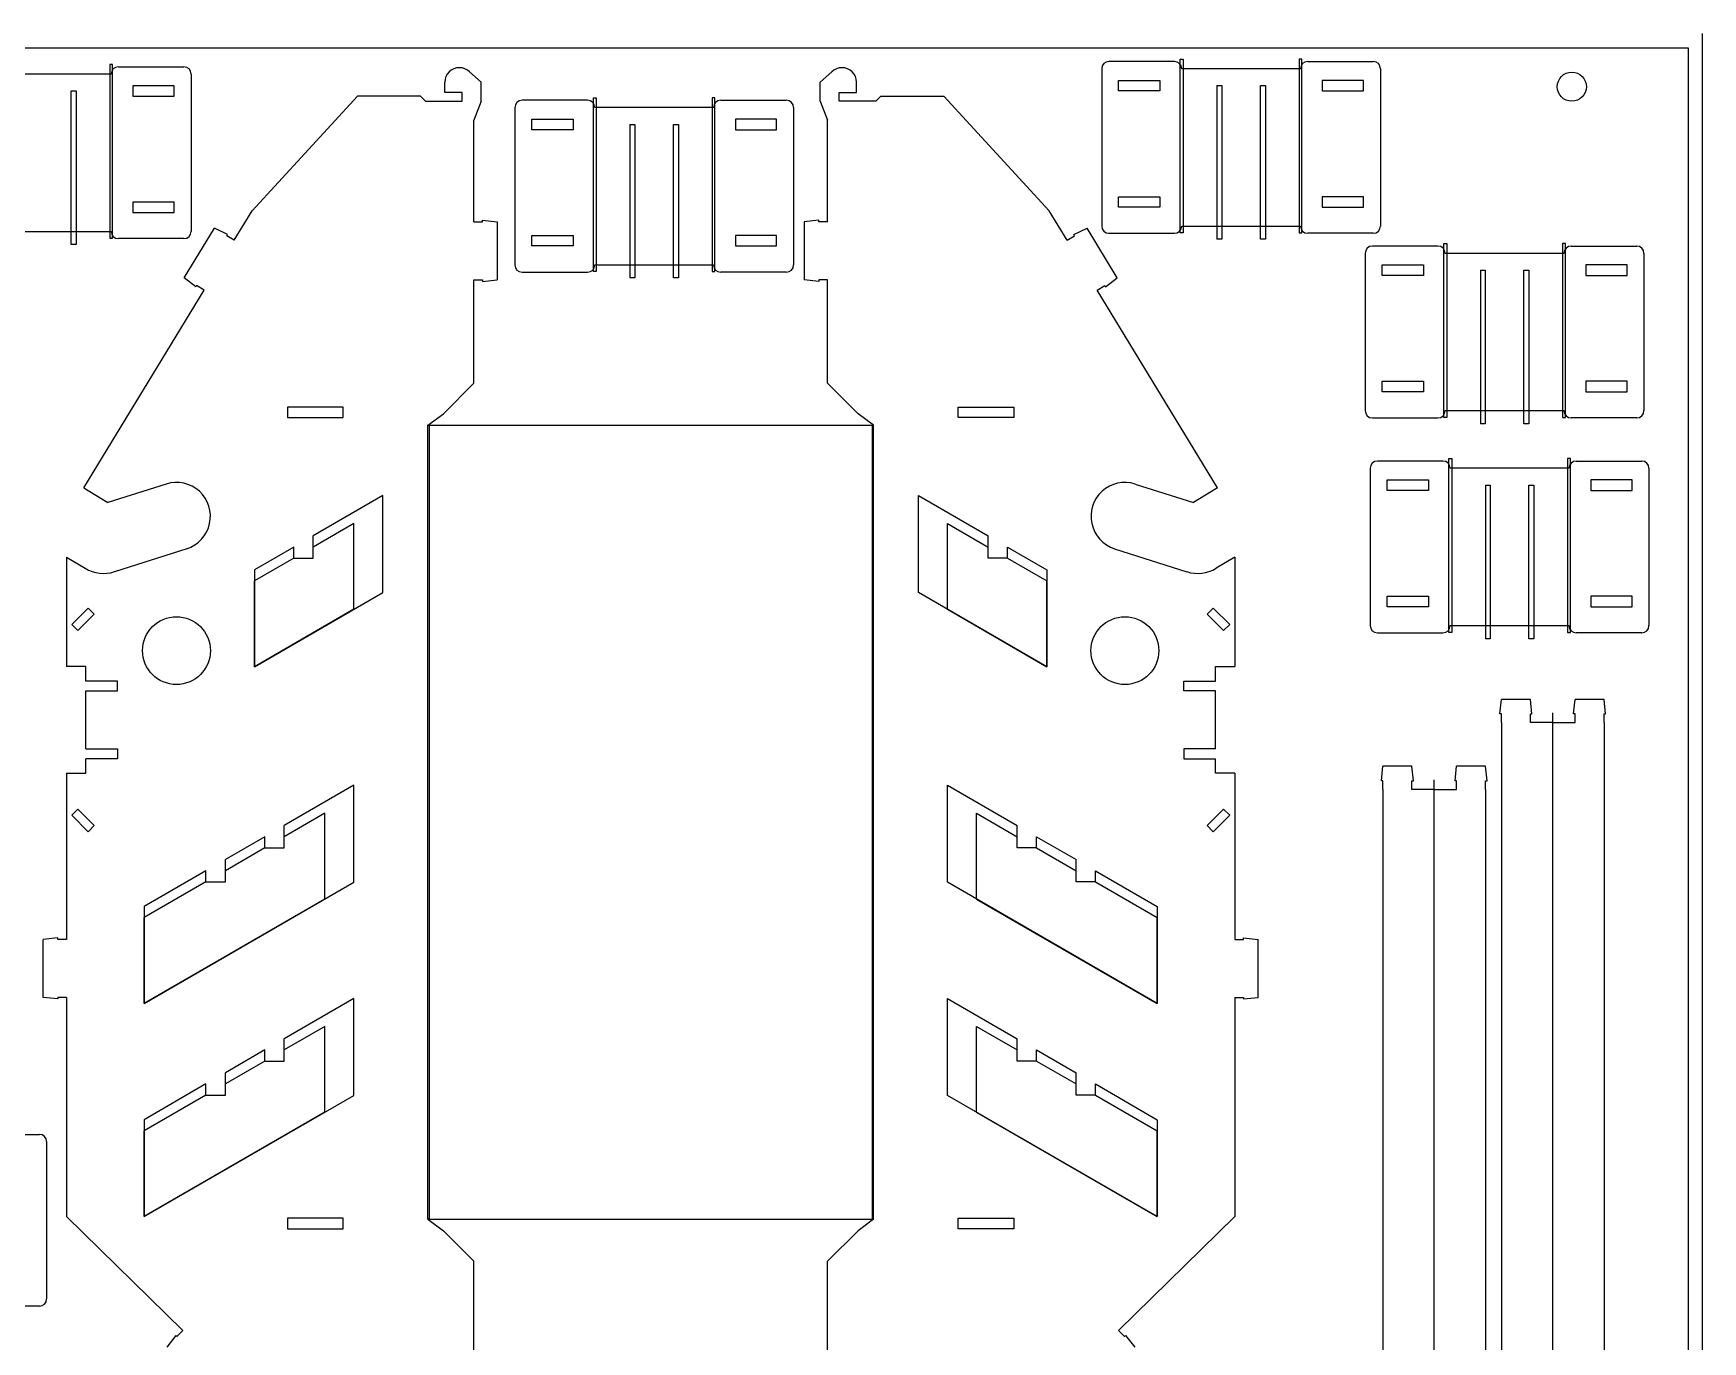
# Model space of a CAD drawing. Header units: inches. Extents: x 1422.9 to 1482.5, y 123.1 to 197.2.
# Drawn here: x 1457.83 to 1464.61, y 152.85 to 158.16 of the extents above; entities that cross this region are included whole.
import ezdxf

# ---------------------------------------------------------------- set-up
doc = ezdxf.new("R2010")
doc.units = ezdxf.units.IN
doc.header["$LTSCALE"] = 0.2
doc.header["$MEASUREMENT"] = 0
for name, color, linetype in [('EXTENTS', 5, 'Continuous'), ('FLEXURES', 1, 'Continuous'), ('OUTLINES', 250, 'Continuous')]:
    doc.layers.add(name, color=color, linetype=linetype)

msp = doc.modelspace()

# ---------------------------------------------------------------- linework, layer by layer
at = {"layer": 'EXTENTS'}
msp.add_line((1464.6125, 147.3251), (1464.6125, 158.1648), dxfattribs=at)
at = {"layer": 'EXTENTS', "color": 3}
for p, q in [((1450.9159, 158.1057), (1464.5534, 158.1057)), ((1464.5534, 158.1057), (1464.5534, 147.3841)), ((1462.6393, 157.9527), (1462.6393, 157.3292)), ((1462.6393, 157.9527), (1462.6589, 157.9527)), ((1462.6589, 157.9527), (1462.6589, 157.3292)), ((1462.8164, 157.9527), (1462.8361, 157.9527)), ((1462.8164, 157.3292), (1462.8164, 157.9527)), ((1462.8361, 157.9527), (1462.8361, 157.3292)), ((1457.9849, 157.9309), (1458.0045, 157.9309)), ((1457.9849, 157.3073), (1457.9849, 157.9309)), ((1458.0045, 157.9309), (1458.0045, 157.3073)), ((1460.2549, 157.7949), (1460.2549, 157.1713)), ((1460.2549, 157.7949), (1460.2745, 157.7949)), ((1460.2745, 157.7949), (1460.2745, 157.1713)), ((1460.432, 157.7949), (1460.4517, 157.7949)), ((1460.432, 157.1713), (1460.432, 157.7949)), ((1460.4517, 157.7949), (1460.4517, 157.1713)), ((1462.6589, 157.3292), (1462.6393, 157.3292)), ((1462.8361, 157.3292), (1462.8164, 157.3292)), ((1458.0045, 157.3073), (1457.9849, 157.3073)), ((1463.7095, 157.2028), (1463.7095, 156.5792)), ((1463.7095, 157.2028), (1463.7292, 157.2028)), ((1463.7292, 157.2028), (1463.7292, 156.5792)), ((1463.8867, 157.2028), (1463.9064, 157.2028)), ((1463.8867, 156.5792), (1463.8867, 157.2028)), ((1463.9064, 157.2028), (1463.9064, 156.5792)), ((1460.2745, 157.1713), (1460.2549, 157.1713)), ((1460.4517, 157.1713), (1460.432, 157.1713)), ((1463.7292, 156.5792), (1463.7095, 156.5792)), ((1463.9064, 156.5792), (1463.8867, 156.5792)), ((1463.7299, 156.3295), (1463.7299, 155.706)), ((1463.7299, 156.3295), (1463.7496, 156.3295)), ((1463.7496, 156.3295), (1463.7496, 155.706)), ((1463.907, 156.3295), (1463.9267, 156.3295)), ((1463.907, 155.706), (1463.907, 156.3295)), ((1463.9267, 156.3295), (1463.9267, 155.706)), ((1459.2513, 156.2874), (1458.968, 156.1238)), ((1459.2513, 155.8937), (1459.2513, 156.2874)), ((1461.4268, 155.8937), (1461.4268, 156.2874)), ((1461.4268, 156.2874), (1461.7102, 156.1238)), ((1458.968, 156.0329), (1458.968, 156.1238)), ((1461.7102, 156.0329), (1461.7102, 156.1238)), ((1458.8893, 156.0784), (1458.7294, 155.986)), ((1458.8893, 156.0329), (1458.8893, 156.0784)), ((1461.7889, 156.0784), (1461.9488, 155.986)), ((1461.7889, 156.0329), (1461.7889, 156.0784)), ((1458.7294, 155.986), (1458.7294, 155.5923)), ((1458.8893, 156.0329), (1458.968, 156.0329)), ((1461.7889, 156.0329), (1461.7102, 156.0329)), ((1461.9488, 155.986), (1461.9488, 155.5923)), ((1458.7294, 155.5923), (1459.2513, 155.8937)), ((1461.9488, 155.5923), (1461.4268, 155.8937)), ((1463.7496, 155.706), (1463.7299, 155.706)), ((1463.9267, 155.706), (1463.907, 155.706)), ((1459.1332, 155.1104), (1458.8499, 154.9468)), ((1459.1332, 154.7167), (1459.1332, 155.1104)), ((1461.545, 154.7167), (1461.545, 155.1104)), ((1461.545, 155.1104), (1461.8283, 154.9468)), ((1458.7712, 154.9013), (1458.6113, 154.809)), ((1458.7712, 154.8559), (1458.7712, 154.9013)), ((1458.8499, 154.8559), (1458.8499, 154.9468)), ((1461.8283, 154.8559), (1461.8283, 154.9468)), ((1461.907, 154.9013), (1462.0669, 154.809)), ((1461.907, 154.8559), (1461.907, 154.9013)), ((1458.7712, 154.8559), (1458.8499, 154.8559)), ((1461.907, 154.8559), (1461.8283, 154.8559)), ((1458.5325, 154.7635), (1458.2808, 154.6182)), ((1458.5325, 154.7181), (1458.5325, 154.7635)), ((1458.6113, 154.7181), (1458.6113, 154.809)), ((1462.0669, 154.7181), (1462.0669, 154.809)), ((1462.1457, 154.7635), (1462.3973, 154.6182)), ((1462.1457, 154.7181), (1462.1457, 154.7635)), ((1458.2808, 154.2245), (1459.1332, 154.7167)), ((1458.5325, 154.7181), (1458.6113, 154.7181)), ((1462.3973, 154.2245), (1461.545, 154.7167)), ((1462.1457, 154.7181), (1462.0669, 154.7181)), ((1458.2808, 154.6182), (1458.2808, 154.2245)), ((1462.3973, 154.6182), (1462.3973, 154.2245)), ((1459.1332, 154.2442), (1458.8499, 154.0807)), ((1459.1332, 153.8505), (1459.1332, 154.2442)), ((1461.545, 153.8505), (1461.545, 154.2442)), ((1461.545, 154.2442), (1461.8283, 154.0807)), ((1458.8499, 153.9897), (1458.8499, 154.0807)), ((1461.8283, 153.9897), (1461.8283, 154.0807)), ((1458.7712, 154.0352), (1458.6113, 153.9429)), ((1458.7712, 153.9897), (1458.7712, 154.0352)), ((1461.907, 154.0352), (1462.0669, 153.9429)), ((1461.907, 153.9897), (1461.907, 154.0352)), ((1458.6113, 153.8519), (1458.6113, 153.9429)), ((1458.7712, 153.9897), (1458.8499, 153.9897)), ((1461.907, 153.9897), (1461.8283, 153.9897)), ((1462.0669, 153.8519), (1462.0669, 153.9429)), ((1458.5325, 153.8974), (1458.2808, 153.7521)), ((1458.5325, 153.8519), (1458.5325, 153.8974)), ((1462.1457, 153.8974), (1462.3973, 153.7521)), ((1462.1457, 153.8519), (1462.1457, 153.8974)), ((1458.2808, 153.3584), (1459.1332, 153.8505)), ((1458.5325, 153.8519), (1458.6113, 153.8519)), ((1462.3973, 153.3584), (1461.545, 153.8505)), ((1462.1457, 153.8519), (1462.0669, 153.8519)), ((1458.2808, 153.7521), (1458.2808, 153.3584)), ((1462.3973, 153.7521), (1462.3973, 153.3584))]:
    msp.add_line(p, q, dxfattribs=at)
at = {"layer": 'FLEXURES'}
for p, q in [((1458.1414, 158.0388), (1458.1414, 157.3331)), ((1458.1532, 158.0388), (1458.1414, 158.0388)), ((1458.1532, 157.3331), (1458.1532, 158.0388)), ((1462.4906, 157.3549), (1462.4906, 158.0606)), ((1462.4906, 158.0606), (1462.5025, 158.0606)), ((1462.5025, 158.0606), (1462.5025, 157.3549)), ((1462.9729, 158.0606), (1462.9729, 157.3549)), ((1462.9847, 158.0606), (1462.9729, 158.0606)), ((1462.9847, 157.3549), (1462.9847, 158.0606)), ((1460.1062, 157.1971), (1460.1062, 157.9028)), ((1460.1062, 157.9028), (1460.118, 157.9028)), ((1460.118, 157.9028), (1460.118, 157.1971)), ((1460.5885, 157.9028), (1460.5885, 157.1971)), ((1460.6003, 157.9028), (1460.5885, 157.9028)), ((1460.6003, 157.1971), (1460.6003, 157.9028)), ((1458.1414, 157.3331), (1458.1532, 157.3331)), ((1462.5025, 157.3549), (1462.4906, 157.3549)), ((1462.9729, 157.3549), (1462.9847, 157.3549)), ((1463.5609, 156.605), (1463.5609, 157.3107)), ((1463.5609, 157.3107), (1463.5727, 157.3107)), ((1463.5727, 157.3107), (1463.5727, 156.605)), ((1464.0432, 157.3107), (1464.0432, 156.605)), ((1464.055, 157.3107), (1464.0432, 157.3107)), ((1464.055, 156.605), (1464.055, 157.3107)), ((1460.118, 157.1971), (1460.1062, 157.1971)), ((1460.5885, 157.1971), (1460.6003, 157.1971)), ((1463.5727, 156.605), (1463.5609, 156.605)), ((1464.0432, 156.605), (1464.055, 156.605)), ((1459.4336, 156.5727), (1459.4395, 156.5727)), ((1459.4336, 153.3483), (1459.4336, 156.5727)), ((1459.4395, 156.5727), (1459.4395, 153.3483)), ((1461.2446, 156.5727), (1461.2387, 156.5727)), ((1461.2387, 156.5727), (1461.2387, 153.3483)), ((1461.2446, 153.3483), (1461.2446, 156.5727)), ((1463.5813, 155.7317), (1463.5813, 156.4374)), ((1463.5813, 156.4374), (1463.5931, 156.4374)), ((1463.5931, 156.4374), (1463.5931, 155.7317)), ((1464.0635, 156.4374), (1464.0635, 155.7317)), ((1464.0753, 156.4374), (1464.0635, 156.4374)), ((1464.0753, 155.7317), (1464.0753, 156.4374)), ((1463.5931, 155.7317), (1463.5813, 155.7317)), ((1464.0635, 155.7317), (1464.0753, 155.7317)), ((1464.0037, 149.4201), (1464.0037, 155.4044)), ((1463.5223, 149.1482), (1463.5223, 155.1324)), ((1459.4395, 153.3483), (1459.4336, 153.3483)), ((1461.2387, 153.3483), (1461.2446, 153.3483))]:
    msp.add_line(p, q, dxfattribs=at)
msp.add_circle((1464.081, 157.9482), 0.0591, dxfattribs=at)
at = {"layer": 'OUTLINES'}
for p, q in [((1458.1768, 158.0289), (1458.4429, 158.0289)), ((1459.6504, 157.9664), (1459.6036, 158.0082)), ((1461.0278, 157.9664), (1461.0746, 158.0082)), ((1462.1714, 158.0212), (1462.1714, 157.3823)), ((1462.467, 158.0508), (1462.2009, 158.0508)), ((1462.9788, 158.0212), (1462.4965, 158.0212)), ((1463.0084, 158.0508), (1463.2745, 158.0508)), ((1463.304, 158.0212), (1463.304, 157.3823)), ((1458.1473, 157.9994), (1457.665, 157.9994)), ((1458.4725, 157.9994), (1458.4725, 157.3604)), ((1459.5028, 157.9251), (1459.5028, 157.9664)), ((1459.5028, 157.9251), (1459.5028, 157.9664)), ((1459.6504, 157.8897), (1459.6504, 157.9664)), ((1461.0278, 157.8897), (1461.0278, 157.9664)), ((1461.1754, 157.9251), (1461.1754, 157.9664)), ((1461.1754, 157.9251), (1461.1754, 157.9664)), ((1459.1485, 157.9093), (1458.7205, 157.4439)), ((1459.4044, 157.9093), (1459.1485, 157.9093)), ((1459.4241, 157.8897), (1459.4044, 157.9093)), ((1459.4241, 157.8897), (1459.5737, 157.8897)), ((1459.5737, 157.9251), (1459.5028, 157.9251)), ((1459.5737, 157.9251), (1459.5028, 157.9251)), ((1459.5028, 157.8897), (1459.5737, 157.8897)), ((1459.5737, 157.8897), (1459.5737, 157.9251)), ((1459.5737, 157.8897), (1459.5737, 157.9251)), ((1459.6504, 157.8897), (1459.6209, 157.8129)), ((1460.0826, 157.8929), (1459.8165, 157.8929)), ((1460.6239, 157.8929), (1460.8901, 157.8929)), ((1461.0278, 157.8897), (1461.0573, 157.8129)), ((1461.1045, 157.9251), (1461.1754, 157.9251)), ((1461.1045, 157.8897), (1461.1045, 157.9251)), ((1461.1045, 157.9251), (1461.1754, 157.9251)), ((1461.1045, 157.8897), (1461.1045, 157.9251)), ((1461.1754, 157.8897), (1461.1045, 157.8897)), ((1461.1754, 157.8897), (1461.1045, 157.8897)), ((1461.2541, 157.8897), (1461.1754, 157.8897)), ((1461.2541, 157.8897), (1461.1754, 157.8897)), ((1461.2541, 157.8897), (1461.2738, 157.9093)), ((1461.2541, 157.8897), (1461.2541, 157.8897)), ((1461.2738, 157.9093), (1461.5297, 157.9093)), ((1461.5297, 157.9093), (1461.9577, 157.4439)), ((1459.6209, 157.3995), (1459.6209, 157.8129)), ((1459.7869, 157.8634), (1459.7869, 157.2244)), ((1460.5944, 157.8634), (1460.1121, 157.8634)), ((1460.9196, 157.8634), (1460.9196, 157.2244)), ((1461.0573, 157.3995), (1461.0573, 157.8129)), ((1458.6473, 157.3243), (1458.7205, 157.4439)), ((1459.6209, 157.3995), (1459.6563, 157.3995)), ((1459.6563, 157.3995), (1459.6563, 157.4054)), ((1459.6563, 157.4054), (1459.7154, 157.3995)), ((1459.7154, 157.3995), (1459.7154, 157.1633)), ((1461.0219, 157.4054), (1460.9628, 157.3995)), ((1460.9628, 157.3995), (1460.9628, 157.1633)), ((1461.0219, 157.3995), (1461.0219, 157.4054)), ((1461.0573, 157.3995), (1461.0219, 157.3995)), ((1462.0309, 157.3243), (1461.9577, 157.4439)), ((1457.665, 157.3604), (1458.1473, 157.3604)), ((1458.4429, 157.3309), (1458.1768, 157.3309)), ((1458.4441, 157.1712), (1458.5665, 157.3732)), ((1458.6201, 157.3477), (1458.5665, 157.3732)), ((1458.617, 157.3426), (1458.6201, 157.3477)), ((1458.6473, 157.3243), (1458.617, 157.3426)), ((1462.0309, 157.3243), (1462.0612, 157.3426)), ((1462.0581, 157.3477), (1462.1117, 157.3732)), ((1462.0612, 157.3426), (1462.0581, 157.3477)), ((1462.2341, 157.1712), (1462.1117, 157.3732)), ((1462.2009, 157.3527), (1462.467, 157.3527)), ((1462.4965, 157.3823), (1462.9788, 157.3823)), ((1463.2745, 157.3527), (1463.0084, 157.3527)), ((1463.2416, 157.2713), (1463.2416, 156.6323)), ((1463.5373, 157.3008), (1463.2712, 157.3008)), ((1464.0491, 157.2713), (1463.5668, 157.2713)), ((1464.0786, 157.3008), (1464.3448, 157.3008)), ((1464.3743, 157.2713), (1464.3743, 156.6323)), ((1459.8165, 157.1949), (1460.0826, 157.1949)), ((1460.1121, 157.2244), (1460.5944, 157.2244)), ((1460.8901, 157.1949), (1460.6239, 157.1949)), ((1458.036, 156.3181), (1458.5249, 157.1223)), ((1458.4915, 157.1356), (1458.4441, 157.1712)), ((1458.4946, 157.1406), (1458.4915, 157.1356)), ((1458.5249, 157.1223), (1458.4946, 157.1406)), ((1459.6209, 156.744), (1459.6209, 157.1633)), ((1459.6209, 157.1633), (1459.6563, 157.1633)), ((1459.6563, 157.1633), (1459.6563, 157.1574)), ((1459.6563, 157.1574), (1459.7154, 157.1633)), ((1461.0219, 157.1574), (1460.9628, 157.1633)), ((1461.0573, 157.1633), (1461.0219, 157.1633)), ((1461.0219, 157.1633), (1461.0219, 157.1574)), ((1461.0573, 156.744), (1461.0573, 157.1633)), ((1462.1533, 157.1223), (1462.1836, 157.1406)), ((1462.6422, 156.3181), (1462.1533, 157.1223)), ((1462.1836, 157.1406), (1462.1867, 157.1356)), ((1462.1867, 157.1356), (1462.2341, 157.1712)), ((1459.4969, 156.62), (1459.6209, 156.744)), ((1461.1813, 156.62), (1461.0573, 156.744)), ((1459.4336, 156.5727), (1459.4969, 156.62)), ((1461.2446, 156.5727), (1461.1813, 156.62)), ((1463.2712, 156.6028), (1463.5373, 156.6028)), ((1463.5668, 156.6323), (1464.0491, 156.6323)), ((1464.3448, 156.6028), (1464.0786, 156.6028)), ((1459.4336, 156.5727), (1461.2446, 156.5727)), ((1463.262, 156.3981), (1463.262, 155.7591)), ((1463.5576, 156.4276), (1463.2915, 156.4276)), ((1464.0694, 156.3981), (1463.5872, 156.3981)), ((1464.099, 156.4276), (1464.3651, 156.4276)), ((1464.3946, 156.3981), (1464.3946, 155.7591)), ((1458.036, 156.3181), (1458.1337, 156.2587)), ((1458.371, 156.3342), (1458.1337, 156.2587)), ((1462.3072, 156.3342), (1462.5445, 156.2587)), ((1462.6422, 156.3181), (1462.5445, 156.2587)), ((1459.1332, 156.1737), (1458.968, 156.0784)), ((1459.1332, 155.8255), (1459.1332, 156.1737)), ((1461.545, 155.8255), (1461.545, 156.1737)), ((1461.545, 156.1737), (1461.7102, 156.0784)), ((1457.9659, 156.0372), (1457.9659, 155.5926)), ((1457.9659, 156.0372), (1458.0419, 155.9921)), ((1458.4545, 156.0716), (1458.1606, 155.9782)), ((1458.968, 156.0329), (1458.968, 156.0784)), ((1461.7102, 156.0329), (1461.7102, 156.0784)), ((1462.2237, 156.0716), (1462.5176, 155.9782)), ((1462.7123, 156.0372), (1462.6363, 155.9921)), ((1462.7123, 156.0372), (1462.7123, 155.5926)), ((1458.8893, 156.0329), (1458.7294, 155.9406)), ((1458.8893, 156.0329), (1458.968, 156.0329)), ((1461.7889, 156.0329), (1461.7102, 156.0329)), ((1461.7889, 156.0329), (1461.9488, 155.9406)), ((1458.7294, 155.5923), (1458.7294, 155.9406)), ((1461.9488, 155.5923), (1461.9488, 155.9406)), ((1457.9869, 155.7637), (1458.0537, 155.8305)), ((1458.0537, 155.8305), (1458.0788, 155.8055)), ((1462.6245, 155.8305), (1462.5994, 155.8055)), ((1462.6913, 155.7637), (1462.6245, 155.8305)), ((1458.012, 155.7387), (1457.9869, 155.7637)), ((1458.0788, 155.8055), (1458.012, 155.7387)), ((1459.1332, 155.8255), (1458.7294, 155.5923)), ((1461.545, 155.8255), (1461.9488, 155.5923)), ((1462.5994, 155.8055), (1462.6662, 155.7387)), ((1462.6662, 155.7387), (1462.6913, 155.7637)), ((1463.2915, 155.7295), (1463.5576, 155.7295)), ((1463.5872, 155.7591), (1464.0694, 155.7591)), ((1464.3651, 155.7295), (1464.099, 155.7295)), ((1458.0446, 155.5926), (1457.9659, 155.5926)), ((1458.0446, 155.5336), (1458.0446, 155.5926)), ((1462.6336, 155.5336), (1462.6336, 155.5926)), ((1462.6336, 155.5926), (1462.7123, 155.5926)), ((1458.1726, 155.5336), (1458.0446, 155.5336)), ((1458.0446, 155.258), (1458.0446, 155.4942)), ((1458.0446, 155.4942), (1458.1726, 155.4942)), ((1458.1726, 155.4942), (1458.1726, 155.5336)), ((1462.5056, 155.4942), (1462.5056, 155.5336)), ((1462.5056, 155.5336), (1462.6336, 155.5336)), ((1462.6336, 155.4942), (1462.5056, 155.4942)), ((1462.6336, 155.258), (1462.6336, 155.4942)), ((1463.7891, 155.4004), (1463.795, 155.4595)), ((1463.9131, 155.4595), (1463.795, 155.4595)), ((1463.919, 155.4004), (1463.9131, 155.4595)), ((1464.0883, 155.4004), (1464.0942, 155.4595)), ((1464.2123, 155.4595), (1464.0942, 155.4595)), ((1464.2182, 155.4004), (1464.2123, 155.4595)), ((1463.795, 155.4004), (1463.7891, 155.4004)), ((1463.795, 155.365), (1463.795, 155.4004)), ((1463.795, 155.365), (1463.795, 149.4595)), ((1463.9131, 155.365), (1463.9131, 155.4004)), ((1463.9131, 155.4004), (1463.919, 155.4004)), ((1464.0037, 155.365), (1463.9131, 155.365)), ((1464.0037, 155.365), (1464.0942, 155.365)), ((1464.0942, 155.4004), (1464.0883, 155.4004)), ((1464.0942, 155.365), (1464.0942, 155.4004)), ((1464.2123, 155.365), (1464.2123, 155.4004)), ((1464.2123, 155.4004), (1464.2182, 155.4004)), ((1464.2123, 155.365), (1464.2123, 149.4595)), ((1458.0446, 155.258), (1458.1726, 155.258)), ((1458.1726, 155.258), (1458.1726, 155.2186)), ((1462.6336, 155.258), (1462.5056, 155.258)), ((1462.5056, 155.258), (1462.5056, 155.2186)), ((1457.9659, 155.1596), (1457.9659, 154.4845)), ((1457.9659, 155.1596), (1458.0446, 155.1596)), ((1458.0446, 155.1596), (1458.0446, 155.2186)), ((1458.1726, 155.2186), (1458.0446, 155.2186)), ((1462.5056, 155.2186), (1462.6336, 155.2186)), ((1462.6336, 155.1596), (1462.6336, 155.2186)), ((1462.7123, 155.1596), (1462.6336, 155.1596)), ((1462.7123, 155.1596), (1462.7123, 154.4845)), ((1463.3078, 155.1285), (1463.3137, 155.1875)), ((1463.4318, 155.1875), (1463.3137, 155.1875)), ((1463.4377, 155.1285), (1463.4318, 155.1875)), ((1463.607, 155.1285), (1463.6129, 155.1875)), ((1463.731, 155.1875), (1463.6129, 155.1875)), ((1463.7369, 155.1285), (1463.731, 155.1875)), ((1463.3137, 155.1285), (1463.3078, 155.1285)), ((1463.3137, 155.0931), (1463.3137, 155.1285)), ((1463.3137, 155.0931), (1463.3137, 149.1876)), ((1463.4318, 155.0931), (1463.4318, 155.1285)), ((1463.4318, 155.1285), (1463.4377, 155.1285)), ((1463.5223, 155.0931), (1463.4318, 155.0931)), ((1463.5223, 155.0931), (1463.6129, 155.0931)), ((1463.6129, 155.1285), (1463.607, 155.1285)), ((1463.6129, 155.0931), (1463.6129, 155.1285)), ((1463.731, 155.0931), (1463.731, 155.1285)), ((1463.731, 155.1285), (1463.7369, 155.1285)), ((1463.731, 155.0931), (1463.731, 149.1876)), ((1458.012, 155.0135), (1457.9869, 154.9885)), ((1457.9869, 154.9885), (1458.0537, 154.9217)), ((1458.0788, 154.9467), (1458.012, 155.0135)), ((1459.0151, 154.9967), (1458.8499, 154.9013)), ((1459.0151, 154.6485), (1459.0151, 154.9967)), ((1461.6631, 154.6485), (1461.6631, 154.9967)), ((1461.6631, 154.9967), (1461.8283, 154.9013)), ((1462.5994, 154.9467), (1462.6662, 155.0135)), ((1462.6913, 154.9885), (1462.6245, 154.9217)), ((1462.6662, 155.0135), (1462.6913, 154.9885)), ((1458.0537, 154.9217), (1458.0788, 154.9467)), ((1458.8499, 154.8559), (1458.8499, 154.9013)), ((1461.8283, 154.8559), (1461.8283, 154.9013)), ((1462.6245, 154.9217), (1462.5994, 154.9467)), ((1458.7712, 154.8559), (1458.6113, 154.7635)), ((1458.7712, 154.8559), (1458.8499, 154.8559)), ((1461.907, 154.8559), (1461.8283, 154.8559)), ((1461.907, 154.8559), (1462.0669, 154.7635)), ((1458.6113, 154.7181), (1458.6113, 154.7635)), ((1462.0669, 154.7181), (1462.0669, 154.7635)), ((1458.5325, 154.7181), (1458.2808, 154.5728)), ((1458.5325, 154.7181), (1458.6113, 154.7181)), ((1462.1457, 154.7181), (1462.0669, 154.7181)), ((1462.1457, 154.7181), (1462.3973, 154.5728)), ((1459.0151, 154.6485), (1458.2808, 154.2245)), ((1461.6631, 154.6485), (1462.3973, 154.2245)), ((1458.2808, 154.2245), (1458.2808, 154.5728)), ((1462.3973, 154.2245), (1462.3973, 154.5728)), ((1457.9305, 154.4904), (1457.8714, 154.4845)), ((1457.8714, 154.2483), (1457.8714, 154.4845)), ((1457.9305, 154.4845), (1457.9305, 154.4904)), ((1457.9659, 154.4845), (1457.9305, 154.4845)), ((1462.7123, 154.4845), (1462.7477, 154.4845)), ((1462.7477, 154.4845), (1462.7477, 154.4904)), ((1462.7477, 154.4904), (1462.8068, 154.4845)), ((1462.8068, 154.2483), (1462.8068, 154.4845)), ((1457.9305, 154.2424), (1457.8714, 154.2483)), ((1457.9659, 154.2483), (1457.9305, 154.2483)), ((1457.9305, 154.2483), (1457.9305, 154.2424)), ((1457.9659, 154.2483), (1457.9659, 154.0715)), ((1462.7123, 154.2483), (1462.7123, 154.0715)), ((1462.7123, 154.2483), (1462.7477, 154.2483)), ((1462.7477, 154.2483), (1462.7477, 154.2424)), ((1462.7477, 154.2424), (1462.8068, 154.2483)), ((1457.9659, 154.0715), (1457.9659, 153.3584)), ((1459.0151, 154.1306), (1458.8499, 154.0352)), ((1459.0151, 153.7823), (1459.0151, 154.1306)), ((1461.6631, 153.7823), (1461.6631, 154.1306)), ((1461.6631, 154.1306), (1461.8283, 154.0352)), ((1462.7123, 154.0715), (1462.7123, 153.3584)), ((1458.8499, 153.9897), (1458.8499, 154.0352)), ((1461.8283, 153.9897), (1461.8283, 154.0352)), ((1458.7712, 153.9897), (1458.6113, 153.8974)), ((1458.7712, 153.9897), (1458.8499, 153.9897)), ((1461.907, 153.9897), (1461.8283, 153.9897)), ((1461.907, 153.9897), (1462.0669, 153.8974)), ((1458.6113, 153.8519), (1458.6113, 153.8974)), ((1462.0669, 153.8519), (1462.0669, 153.8974)), ((1458.5325, 153.8519), (1458.2808, 153.7066)), ((1458.5325, 153.8519), (1458.6113, 153.8519)), ((1462.1457, 153.8519), (1462.0669, 153.8519)), ((1462.1457, 153.8519), (1462.3973, 153.7066)), ((1459.0151, 153.7823), (1458.2808, 153.3584)), ((1461.6631, 153.7823), (1462.3973, 153.3584)), ((1457.5897, 153.6925), (1457.8558, 153.6925)), ((1457.8853, 153.6629), (1457.8853, 153.024)), ((1458.2808, 153.3584), (1458.2808, 153.7066)), ((1462.3973, 153.3584), (1462.3973, 153.7066)), ((1457.9659, 153.3584), (1458.4389, 152.8962)), ((1459.4336, 153.3483), (1459.4969, 153.3011)), ((1459.4336, 153.3483), (1461.2446, 153.3483)), ((1461.2446, 153.3483), (1461.1813, 153.3011)), ((1462.7123, 153.3584), (1462.2393, 152.8962)), ((1459.4969, 153.3011), (1459.6209, 153.1771)), ((1461.1813, 153.3011), (1461.0573, 153.1771)), ((1459.6209, 152.7637), (1459.6209, 153.1771)), ((1461.0573, 152.7637), (1461.0573, 153.1771)), ((1457.8558, 152.9944), (1457.5897, 152.9944)), ((1458.4099, 152.875), (1458.3728, 152.8287)), ((1458.4141, 152.8709), (1458.4099, 152.875)), ((1458.4389, 152.8962), (1458.4141, 152.8709)), ((1462.2393, 152.8962), (1462.2641, 152.8709)), ((1462.2641, 152.8709), (1462.2683, 152.875)), ((1462.2683, 152.875), (1462.3054, 152.8287))]:
    msp.add_line(p, q, dxfattribs=at)
for points in [[(1458.2358, 157.9522), (1458.2358, 157.9097), (1458.4036, 157.9097), (1458.4036, 157.9522)], [(1462.408, 157.974), (1462.408, 157.9315), (1462.2402, 157.9315), (1462.2402, 157.974)], [(1463.0674, 157.974), (1463.0674, 157.9315), (1463.2351, 157.9315), (1463.2351, 157.974)], [(1460.0236, 157.8161), (1460.0236, 157.7736), (1459.8558, 157.7736), (1459.8558, 157.8161)], [(1460.683, 157.8161), (1460.683, 157.7736), (1460.8507, 157.7736), (1460.8507, 157.8161)], [(1458.2358, 157.4797), (1458.2358, 157.4372), (1458.4036, 157.4372), (1458.4036, 157.4797)], [(1462.408, 157.5015), (1462.408, 157.459), (1462.2402, 157.459), (1462.2402, 157.5015)], [(1463.0674, 157.5015), (1463.0674, 157.459), (1463.2351, 157.459), (1463.2351, 157.5015)], [(1460.0236, 157.3437), (1460.0236, 157.3012), (1459.8558, 157.3012), (1459.8558, 157.3437)], [(1460.683, 157.3437), (1460.683, 157.3012), (1460.8507, 157.3012), (1460.8507, 157.3437)], [(1463.4782, 157.2241), (1463.4782, 157.1815), (1463.3105, 157.1815), (1463.3105, 157.2241)], [(1464.1377, 157.2241), (1464.1377, 157.1815), (1464.3054, 157.1815), (1464.3054, 157.2241)], [(1463.4782, 156.7516), (1463.4782, 156.7091), (1463.3105, 156.7091), (1463.3105, 156.7516)], [(1464.1377, 156.7516), (1464.1377, 156.7091), (1464.3054, 156.7091), (1464.3054, 156.7516)], [(1459.0904, 156.6044), (1459.0904, 156.6469), (1458.8639, 156.6469), (1458.8639, 156.6044)], [(1461.5877, 156.6044), (1461.5877, 156.6469), (1461.8143, 156.6469), (1461.8143, 156.6044)], [(1463.4986, 156.3508), (1463.4986, 156.3083), (1463.3309, 156.3083), (1463.3309, 156.3508)], [(1464.158, 156.3508), (1464.158, 156.3083), (1464.3257, 156.3083), (1464.3257, 156.3508)], [(1463.4986, 155.8784), (1463.4986, 155.8358), (1463.3309, 155.8358), (1463.3309, 155.8784)], [(1464.158, 155.8784), (1464.158, 155.8358), (1464.3257, 155.8358), (1464.3257, 155.8784)], [(1459.0904, 153.3091), (1459.0904, 153.3517), (1458.8639, 153.3517), (1458.8639, 153.3091)], [(1461.5877, 153.3091), (1461.5877, 153.3517), (1461.8143, 153.3517), (1461.8143, 153.3091)]]:
    msp.add_lwpolyline(points, close=True, dxfattribs=at)
for centre in [(1458.4127, 155.6576), (1462.2655, 155.6576)]:
    msp.add_circle(centre, 0.1378, dxfattribs=at)
for centre, radius, start, end in [((1458.1768, 157.9994), 0.0295, 90, 180), ((1458.4429, 157.9994), 0.0295, 0, 90), ((1459.5619, 157.9664), 0.0591, 90, 180), ((1459.5619, 157.9664), 0.0591, 45, 90), ((1461.1163, 157.9664), 0.0591, 90, 135), ((1461.1163, 157.9664), 0.0591, 0, 90), ((1462.2009, 158.0212), 0.0295, 90, 180), ((1462.467, 158.0212), 0.0295, 0, 90), ((1463.0084, 158.0212), 0.0295, 90, 180), ((1463.2745, 158.0212), 0.0295, 0, 90), ((1459.8165, 157.8634), 0.0295, 90, 180), ((1460.0826, 157.8634), 0.0295, 0, 90), ((1460.6239, 157.8634), 0.0295, 90, 180), ((1460.8901, 157.8634), 0.0295, 0, 90), ((1458.1768, 157.3604), 0.0295, 180, 270), ((1458.4429, 157.3604), 0.0295, 270, 0), ((1462.2009, 157.3823), 0.0295, 180, 270), ((1462.467, 157.3823), 0.0295, 270, 0), ((1463.0084, 157.3823), 0.0295, 180, 270), ((1463.2745, 157.3823), 0.0295, 270, 0), ((1463.2712, 157.2713), 0.0295, 90, 180), ((1463.5373, 157.2713), 0.0295, 0, 90), ((1464.0786, 157.2713), 0.0295, 90, 180), ((1464.3448, 157.2713), 0.0295, 0, 90), ((1459.8165, 157.2244), 0.0295, 180, 270), ((1460.0826, 157.2244), 0.0295, 270, 0), ((1460.6239, 157.2244), 0.0295, 180, 270), ((1460.8901, 157.2244), 0.0295, 270, 0), ((1463.2712, 156.6323), 0.0295, 180, 270), ((1463.5373, 156.6323), 0.0295, 270, 0), ((1464.0786, 156.6323), 0.0295, 180, 270), ((1464.3448, 156.6323), 0.0295, 270, 0), ((1463.2915, 156.3981), 0.0295, 90, 180), ((1463.5576, 156.3981), 0.0295, 0, 90), ((1464.099, 156.3981), 0.0295, 90, 180), ((1464.3651, 156.3981), 0.0295, 0, 90), ((1458.4127, 156.2029), 0.1378, 287.62645, 107.64145), ((1462.2655, 156.2029), 0.1378, 72.35855, 252.37355), ((1458.1157, 156.1085), 0.1378, 237.61691, 289.01635), ((1462.5625, 156.1085), 0.1378, 250.98365, 302.38309), ((1463.2915, 155.7591), 0.0295, 180, 270), ((1463.5576, 155.7591), 0.0295, 270, 0), ((1464.099, 155.7591), 0.0295, 180, 270), ((1464.3651, 155.7591), 0.0295, 270, 0), ((1457.8558, 153.6629), 0.0295, 0, 90), ((1457.8558, 153.024), 0.0295, 270, 0)]:
    msp.add_arc(centre, radius, start, end, dxfattribs=at)

doc.saveas('drawing.dxf')
